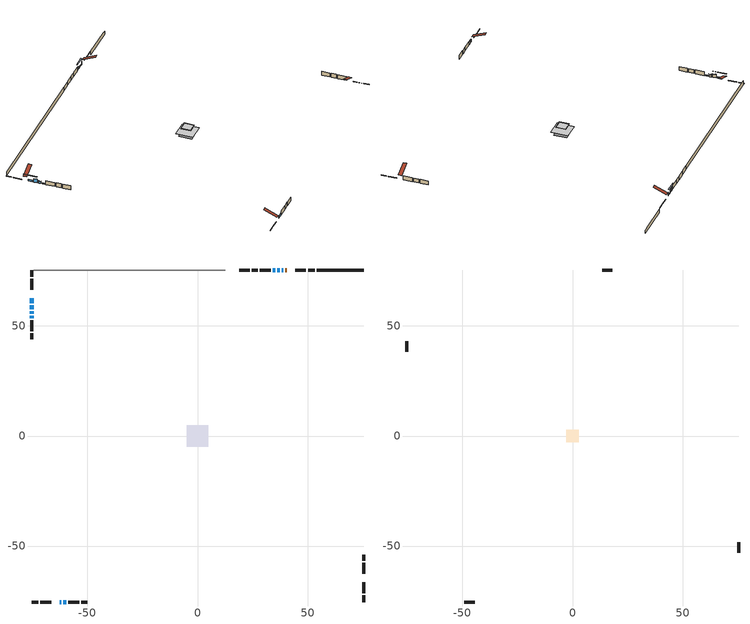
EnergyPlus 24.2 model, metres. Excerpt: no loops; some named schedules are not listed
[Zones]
conditioned space
 floor adiabatic (AdiabaticFloorConstruction): -4.86,-4.86 -4.86,4.86 4.86,4.86 4.86,-4.86 z0.46
 floor foundation (Slab1 construction): -3.67,-3.67 -3.67,3.67 3.67,3.67 3.67,-3.67 z-1.83
 floor foundation (Slab2 construction): -1.18,-1.18 -1.18,1.18 1.18,1.18 1.18,-1.18 z0
 wall outside (RimJoist1 construction): 53.29,75.41 50.21,75.41 / -75.41,-75.41 -72.32,-75.41 / -75.41,75.41 -75.41,72.32 / 75.41,-75.41 75.41,-72.32 z0.46:0.76
 wall outside (RimJoist2 construction): 49.28,75.41 44.39,75.41 / -71.39,-75.41 -66.5,-75.41 / -75.41,71.39 -75.41,66.5 / 75.41,-71.39 75.41,-66.5 z0.46:0.76
 wall outside (AdiabaticWallConstruction 1): 40.49,75.41 39.97,75.41 z0.46:2.49
 wall outside (AdiabaticWallConstruction): -62.61,-75.41 -61.99,-75.41 z0.46:1.68; 39.04,75.41 38.27,75.41 z0.46:0.98; -61.07,-75.41 -59.59,-75.41 z0.46:1.93; -75.41,62.61 -75.41,60.37 / 37.35,75.41 36.23,75.41 / -75.41,56.73 -75.41,55.61 / 35.3,75.41 34.18,75.41 z0.46:1.58; -75.41,59.44 -75.41,57.66 z0.46:2.57; -75.41,54.69 -75.41,53.52 z0.46:0.97
 wall outside (Wall1 construction): 33.25,75.41 28.23,75.41 / -58.67,-75.41 -53.64,-75.41 / -75.41,52.59 -75.41,47.56 / 75.41,-62.61 75.41,-57.58 z0.46:2.9
 wall outside (Wall2 construction): 27.3,75.41 24.58,75.41 / -52.71,-75.41 -49.99,-75.41 / -75.41,46.63 -75.41,43.91 / 75.41,-56.65 75.41,-53.93 z0.46:2.9
 wall foundation (FoundationWall1 construction): 54.22,75.41,-1.83 54.22,75.41,0.46 73.29,75.41,0.46 73.29,75.41,-0.01 75.41,75.41,-0.01 75.41,75.41,-1.83
 wall othersidecoefficients (Wall3 construction): 23.65,75.41 19.07,75.41 z0.46:2.9
 wall adiabatic (Wall6 construction): 12.57,75.41 -74.48,75.41 z0.46:2.9
 window (WindowConstruction 6): -62.61,-75.41 -62,-75.41 z0.46:1.68
 window (WindowConstruction 8): 39.04,75.41 38.28,75.41 z0.46:0.98
 window (WindowConstruction): -61.07,-75.41 -59.59,-75.41 z0.46:1.93
 window (WindowConstruction 1): -75.41,62.61 -75.41,60.37 z0.46:1.58
 window (WindowConstruction 2): 37.35,75.41 36.23,75.41 z0.46:1.58
 window (WindowConstruction 3): -75.41,59.44 -75.41,57.66 z0.46:2.57
 window (WindowConstruction 4): -75.41,56.73 -75.41,55.61 z0.46:1.58
 window (WindowConstruction 5): 35.3,75.41 34.18,75.41 z0.46:1.58
 window (WindowConstruction 7): -75.41,54.69 -75.41,53.52 z0.46:0.97
 door (Door): 40.49,75.41 39.97,75.41 z0.46:2.49
 ceiling adiabatic (AdiabaticFloorConstruction): 4.86,-4.86 4.86,4.86 -4.86,4.86 -4.86,-4.86 z0.46
attic - vented
 floor to conditioned space (Floor1 construction Reversed): -2.63,-2.63 -2.63,2.63 2.63,2.63 2.63,-2.63 z2.9
 floor to conditioned space (Floor2 construction Reversed): -2.89,-2.89 -2.89,2.89 2.89,2.89 2.89,-2.89 z2.9
 wall outside (Wall4 construction): 18.14,75.41 13.5,75.41 / -49.06,-75.41 -44.42,-75.41 / -75.41,42.98 -75.41,38.34 / 75.41,-53 75.41,-48.36 z0.46:2.9
 roof outside (Roof1 construction): 41.42,75.41,2.9 41.42,67.89,6.03 43.46,67.89,6.03 43.46,75.41,2.9; -63.53,-75.41,2.9 -63.53,-67.89,6.03 -65.57,-67.89,6.03 -65.57,-75.41,2.9; -75.41,63.53,2.9 -67.89,63.53,6.03 -67.89,65.57,6.03 -75.41,65.57,2.9; 75.41,-63.53,2.9 67.89,-63.53,6.03 67.89,-65.57,6.03 75.41,-65.57,2.9
shading: -61.82,-75.41 -62.79,-75.41 -62.79,-75.79 -61.82,-75.79 z1.86; 38.21,75.41 39.1,75.41 39.1,75.53 38.21,75.53 z1.04; -59.5,-75.41 -61.16,-75.41 -61.16,-75.79 -59.5,-75.79 z2.02; -75.41,57.63 -75.41,65.35 -75.71,65.35 -75.71,57.63 z4.32; 33.49,75.41 40.09,75.41 40.09,75.79 33.49,75.79 z4.32; -75.41,57.51 -75.41,59.59 -75.56,59.59 -75.56,57.51 z2.72; -75.41,55.15 -75.41,57.19 -75.71,57.19 -75.71,55.15 z2.04; 33.88,75.41 35.6,75.41 35.6,75.79 33.88,75.79 z1.88; -75.41,53.46 -75.41,54.75 -75.53,54.75 -75.53,53.46 z1.03
[Building]
Building 1: Terrain=Suburbs
[Site:Location]
Sault Ste Marie AP_ON: Latitude {deg}=46.49; Longitude {deg}=-84.51; Time Zone {hr}=-5; Elevation {m}=192; Keep Site Location Information=Yes
[Site:GroundTemperature:Shallow]
0.840846, -1.16074, -1.32103, -0.371179, 3.44196, 7.23733, 10.5277, 12.6121, 12.7892, 11.0939, 7.8874, 4.20846
[Site:WaterMainsTemperature]
Calculation Method=Schedule; Temperature Schedule=mains temperature schedule
[Material] Roughness=Rough; Thermal Absorptance=0.9
Name | Thickness {m} | Conductivity {W/m-K} | Density {kg/m3} | Specific Heat {J/kg-K} | Solar Absorptance | Visible Absorptance
asphalt or fiberglass shingles | 0.00635 | 0.162714 | 1121.4 | 1465.45 | 0.84 | 0.84
ceiling loosefill ins | 0.254 | 0.0480833 | 16.02 | 1046.75 | 0.7 | 0.7
ceiling stud and cavity | 0.1397 | 0.562663 | 65.682 | 1177.47 | 0.7 | 0.7
ceiling stud and cavity 1 | 0.1397 | 0.678077 | 65.682 | 1177.47 | 0.7 | 0.7
concrete 4.0 in. | 0.1016 | 1.803125 | 2242.8 | 837.4 | 0.7 | 0.7
concrete 8.0 in. | 0.2032 | 1.803125 | 2242.8 | 837.4 | 0.7 | 0.7
door material | 0.04445 | 0.053851 | 512.64 | 1214.23 | 0.7 | 0.7
exterior vertical ins | 0.0457286 | 0.029427 | 32.04 | 1214.23 | 0.7 | 0.7
floor covering | 0.0127 | 0.0433444 | 54.468 | 1339.84 | 0.6 | 0.6
floor rigid ins; wall rigid ins | 0.512978 | 0.029427 | 32.04 | 1214.23 | 0.7 | 0.7
floor stud and cavity | 0.1397 | 1.75129 | 37.0049 | 1207.88 | 0.7 | 0.7
furniture material conditioned space 1 | 0.1524 | 0.115458 | 640.8 | 1214.23 | 0.6 | 0.6
gypsum board | 0.0127 | 0.160291 | 801 | 837.4 | 0.6 | 0.6
gypsum board 1 | 0.0127 | 0.160291 | 801 | 837.4 | 0.7 | 0.7
osb sheathing 0.5 in. | 0.0127 | 0.115458 | 512.64 | 1214.23 | 0.7 | 0.7
osb sheathing 0.5 in. 1 | 0.0127 | 0.115458 | 512.64 | 1214.23 | 0.84 | 0.84
osb sheathing 0.75 in. | 0.01905 | 0.115458 | 512.64 | 1214.23 | 0.7 | 0.7
osb sheathing 2.0 in. | 0.0508 | 0.115458 | 512.64 | 1214.23 | 0.7 | 0.7
rim joist rigid ins | 0.051816 | 0.029427 | 32.04 | 1214.23 | 0.7 | 0.7
rim joist stud and cavity | 0.0508 | 0.284013 | 125.044 | 1163.47 | 0.6 | 0.6
rim joist stud and cavity 1 | 0.0508 | 0.278529 | 125.044 | 1163.47 | 0.6 | 0.6
wall stud and cavity | 0.1397 | 0.0818765 | 139.0536 | 1170.24 | 0.7 | 0.7
wall stud and cavity 1 | 0.1397 | 0.103575 | 139.0536 | 1170.24 | 0.7 | 0.7
wall stud and cavity 2 | 0.1397 | 0.0980038 | 139.0536 | 1170.24 | 0.7 | 0.7
wall stud and cavity 3 | 0.0889 | 6.1454 | 50.32683 | 1063.81 | 0.6 | 0.6
wall stud and cavity 4 | 0.1397 | 0.0747385 | 139.0536 | 1170.24 | 0.7 | 0.7
wall stud and cavity 5 | 0.0889 | 0.380278 | 52.3479 | 1209.89 | 0.7 | 0.7
wall stud and cavity 6 | 0.0889 | 0.391764 | 83.0341 | 1211.67 | 0.7 | 0.7
wood siding | 0.0254 | 0.102417 | 544.68 | 1172.36 | 0.84 | 0.84
wood siding 1 | 0.00254 | 0.102417 | 544.68 | 1172.36 | 0.84 | 0.84
wood siding 2; wood siding 3; wood siding 4 | 0.0254 | 0.102417 | 544.68 | 1172.36 | 0.7 | 0.7
[WindowMaterial:SimpleGlazingSystem]
Name | U-Factor {W/m2-K} | Solar Heat Gain Coefficient
WindowMaterial | 2.31719 | 0.59
WindowMaterial 1 | 2.345014 | 0.55
WindowMaterial 2 | 2.54772 | 0.56
WindowMaterial 3 | 2.904297 | 0.58
WindowMaterial 4 | 4.68378 | 0.52
WindowMaterial 5 | 4.43054 | 0.47
[Construction]
AdiabaticFloorConstruction: floor stud and cavity, floor rigid ins, osb sheathing 0.75 in., floor covering
AdiabaticWallConstruction: wood siding 3, wall rigid ins, wall stud and cavity 5, gypsum board
AdiabaticWallConstruction 1: wood siding 4, wall rigid ins, wall stud and cavity 5, gypsum board
Door: door material
Floor1 construction Reversed: gypsum board, ceiling stud and cavity, ceiling loosefill ins
Floor2 construction Reversed: gypsum board, ceiling stud and cavity 1, ceiling loosefill ins
FoundationWall1 construction: concrete 8.0 in., gypsum board 1
furniture construction conditioned space 1: furniture material conditioned space 1
PartitionWallConstruction: gypsum board, wall stud and cavity 6, gypsum board
RimJoist1 construction: wood siding 2, rim joist rigid ins, osb sheathing 2.0 in., rim joist stud and cavity
RimJoist2 construction: wood siding 2, rim joist rigid ins, osb sheathing 2.0 in., rim joist stud and cavity 1
Roof1 construction: asphalt or fiberglass shingles
Slab1 construction; Slab2 construction: concrete 4.0 in.
Wall1 construction: wood siding, osb sheathing 0.5 in., wall stud and cavity, gypsum board
Wall2 construction: wood siding, osb sheathing 0.5 in., wall stud and cavity 1, gypsum board
Wall3 construction: osb sheathing 0.5 in. 1, wall stud and cavity 2, gypsum board
Wall4 construction: wood siding 1, wall stud and cavity 3
Wall6 construction: osb sheathing 0.5 in. 1, wall stud and cavity 4, gypsum board
WindowConstruction: WindowMaterial
WindowConstruction 1; WindowConstruction 2; WindowConstruction 4; WindowConstruction 5: WindowMaterial 1
WindowConstruction 3: WindowMaterial 2
WindowConstruction 6: WindowMaterial 3
WindowConstruction 7: WindowMaterial 4
WindowConstruction 8: WindowMaterial 5
[Zone] Multiplier=1; Part of Total Floor Area=Yes
Name | Volume {m3}
attic - vented | 30.6678
conditioned space | 377.2
[Space]
Name | Zone | Volume {m3}
attic - vented 1 | attic - vented | 30.6678
conditioned space 1 | conditioned space | 377.2
[ZoneInfiltration:EffectiveLeakageArea]
infil attic - vented 1: Zone or Space=attic - vented 1; Schedule=Always On Discrete; Effective Air Leakage Area {cm2}=2406.69; Stack Coefficient=0.000387283; Wind Coefficient=1.32964e-05
[ZoneMixing]
whole house fan mix: Zone or Space=attic - vented; Schedule=Always On Continuous; Design Flow Rate Calculation Method=Flow/Zone; Design Flow Rate {m3/s}=0; Source Zone or Space=conditioned space
[SurfaceProperty:ExposedFoundationPerimeter] Exposed Perimeter Calculation Method=TotalExposedPerimeter
Name | Total Exposed Perimeter {m}
Slab1 | 21.184
Slab2 | 6.706
[SurfaceProperty:OtherSideCoefficients]
other non-freezing space: Combined Convective/Radiative Film Coefficient {W/m2-K}=8.35; Constant Temperature Coefficient=1; External Dry-Bulb Temperature Coefficient=0; Ground Temperature Coefficient=0; Wind Speed Coefficient=0; Zone Air Temperature Coefficient=0; Constant Temperature Schedule=other non-freezing space; Previous Other Side Temperature Coefficient=0
[InternalMass] Zone or ZoneList=conditioned space; Space or SpaceList=conditioned space 1
Name | Construction | Surface Area {m2}
furniture mass conditioned space 1 | furniture construction conditioned space 1 | 61.6775
partition wall mass | PartitionWallConstruction | 154.194
[Lights]
interior lighting: Zone or ZoneList or Space or SpaceList=conditioned space 1; Schedule=interior lighting schedule; Design Level Calculation Method=LightingLevel; Lighting Level {W}=343.2; Return Air Fraction=0; Fraction Radiant=0.6; Fraction Visible=0.2; Fraction Replaceable=1
[People]
occupants: Zone or ZoneList or Space or SpaceList=conditioned space 1; Number of People Schedule=occupants schedule; Number of People Calculation Method=People; Number of People=3; Fraction Radiant=0.314171; Sensible Heat Fraction=0.56303; Activity Level Schedule=occupants activity schedule; Carbon Dioxide Generation Rate {m3/s-W}=0; Enable ASHRAE 55 Comfort Warnings=No; Mean Radiant Temperature Calculation Type=EnclosureAveraged
[ElectricEquipment] Zone or ZoneList or Space or SpaceList=conditioned space 1; Design Level Calculation Method=EquipmentLevel
Name | Schedule | Design Level {W} | Fraction Latent | Fraction Radiant | Fraction Lost
clothes dryer | clothes dryer schedule | 140.772 | 0.015 | 0.081 | 0.85
clothes washer | clothes washer schedule | 32.1985 | 0.03 | 0.162 | 0.7
cooking range | cooking range schedule | 208.969 | 0.08 | 0.432 | 0.2
dishwasher | dishwasher schedule | 66.8632 | 0.3 | 0.18 | 0.4
fridge | fridge schedule | 72.9452 | 0 | 0.6 | 0
mech vent bath fan 0 | mech vent bath fan 0 schedule | 50.2 | 0 | 0 | 1
mech vent house fan | mech vent house fan schedule | 0 | 0 | 0 | 1
mech vent house fan cfis | mech vent house fan cfis schedule | 0 | 0 | 0 | 0
misc plug loads | misc plug loads schedule | 494.7 | 0.045 | 0.513 | 0.1
whole house fan | Always On Discrete | 0 | 0 | 0 | 1
[OtherEquipment] Zone or ZoneList or Space or SpaceList=conditioned space 1; Design Level Calculation Method=EquipmentLevel
Name | Fuel Type | Schedule | Design Level {W} | Fraction Latent | Fraction Radiant | Fraction Lost
clothes dryer 1 | Electricity | clothes dryer schedule | 0 | 0.015 | 0.081 | 0.85
cooking range 1 | Electricity | cooking range schedule | 0 | 0.08 | 0.432 | 0.2
general water use latent | None | general water use schedule | 59.3978 | 1 | 0 | 0
general water use sensible | None | general water use schedule | -58.539 | 0 | 0.6 | 0
mech vent house fan latent load | None | Always On Discrete | 0 | 1 | 0 | 0
mech vent house fan sensible load | None | Always On Discrete | 0 | 0 | 0 | 0
water heater energy adjustment1 | NaturalGas | Always On Discrete | 0.01 | 0 | 0 | 1
[ZoneInfiltration:DesignFlowRate] Zone or ZoneList or Space or SpaceList=conditioned space 1; Schedule=Always On Discrete; Design Flow Rate Calculation Method=Flow/Zone; Design Flow Rate {m3/s}=0
infil flow; natural vent flow; whole house fan flow
[Foundation:Kiva] Initial Indoor Air Temperature {C}=21.1111; Wall Depth Below Slab {m}=0.2032
Name | Wall Height Above Grade {m} | Custom Block Material Name 1 | Custom Block Depth 1 {m} | Custom Block X Position 1 {m} | Custom Block Z Position 1 {m}
Foundation Kiva 1 | 0.460004 | exterior vertical ins | 2.28999 | 0.2159 | 0
Foundation Kiva 2 | 0.1016
[Foundation:Kiva:Settings]
Soil Conductivity {W/m-K}=0.849921; Soil Density {kg/m3}=1842.3; Soil Specific Heat {J/kg-K}=418.7; Ground Solar Absorptivity=0.9; Ground Thermal Absorptivity=0.9; Ground Surface Roughness {m}=0.03; Far-Field Width {m}=40; Deep-Ground Boundary Condition=ZeroFlux; Deep-Ground Depth {m}=40; Minimum Cell Dimension {m}=0.2; Maximum Cell Growth Coefficient=3; Simulation Timestep=Timestep
[Exterior:Lights]
exterior lighting: Schedule=exterior lighting schedule; Design Level {W}=75.6
[Schedule:Constant]
Name | Hourly Value
Always On Continuous; mech vent house fan schedule; mech vent house fan cfis schedule; Always On Discrete | 1
other non-freezing space; fridge schedule | 0
occupants activity schedule | 117.228
[Schedule:Week:Daily]
interior lighting schedule Week Rule - Jan1-Jan27: interior lighting schedule day, interior lighting schedule day, interior lighting schedule day, interior lighting schedule day, interior lighting schedule day, interior lighting schedule day, interior lighting schedule day, interior lighting schedule default day, interior lighting schedule default day, interior lighting schedule default day, interior lighting schedule default day, interior lighting schedule default day
interior lighting schedule Week Rule - Jan28-Feb3: interior lighting schedule day, interior lighting schedule day, interior lighting schedule day, interior lighting schedule day, interior lighting schedule day 1, interior lighting schedule day 1, interior lighting schedule day 1, interior lighting schedule default day, interior lighting schedule default day, interior lighting schedule default day, interior lighting schedule default day, interior lighting schedule default day
interior lighting schedule Week Rule - Feb4-Feb24: interior lighting schedule day 1, interior lighting schedule day 1, interior lighting schedule day 1, interior lighting schedule day 1, interior lighting schedule day 1, interior lighting schedule day 1, interior lighting schedule day 1, interior lighting schedule default day, interior lighting schedule default day, interior lighting schedule default day, interior lighting schedule default day, interior lighting schedule default day
interior lighting schedule Week Rule - Feb25-Mar3: interior lighting schedule day 1, interior lighting schedule day 1, interior lighting schedule day 1, interior lighting schedule day 1, interior lighting schedule day 2, interior lighting schedule day 2, interior lighting schedule day 2, interior lighting schedule default day, interior lighting schedule default day, interior lighting schedule default day, interior lighting schedule default day, interior lighting schedule default day
interior lighting schedule Week Rule - Mar4-Mar31: interior lighting schedule day 2, interior lighting schedule day 2, interior lighting schedule day 2, interior lighting schedule day 2, interior lighting schedule day 2, interior lighting schedule day 2, interior lighting schedule day 2, interior lighting schedule default day, interior lighting schedule default day, interior lighting schedule default day, interior lighting schedule default day, interior lighting schedule default day
interior lighting schedule Week Rule - Apr1-Apr28: interior lighting schedule day 3, interior lighting schedule day 3, interior lighting schedule day 3, interior lighting schedule day 3, interior lighting schedule day 3, interior lighting schedule day 3, interior lighting schedule day 3, interior lighting schedule default day, interior lighting schedule default day, interior lighting schedule default day, interior lighting schedule default day, interior lighting schedule default day
interior lighting schedule Week Rule - Apr29-May5: interior lighting schedule day 3, interior lighting schedule day 3, interior lighting schedule day 4, interior lighting schedule day 4, interior lighting schedule day 4, interior lighting schedule day 4, interior lighting schedule day 4, interior lighting schedule default day, interior lighting schedule default day, interior lighting schedule default day, interior lighting schedule default day, interior lighting schedule default day
interior lighting schedule Week Rule - May6-May26: interior lighting schedule day 4, interior lighting schedule day 4, interior lighting schedule day 4, interior lighting schedule day 4, interior lighting schedule day 4, interior lighting schedule day 4, interior lighting schedule day 4, interior lighting schedule default day, interior lighting schedule default day, interior lighting schedule default day, interior lighting schedule default day, interior lighting schedule default day
interior lighting schedule Week Rule - May27-Jun2: interior lighting schedule day 4, interior lighting schedule day 4, interior lighting schedule day 4, interior lighting schedule day 4, interior lighting schedule day 4, interior lighting schedule day 5, interior lighting schedule day 5, interior lighting schedule default day, interior lighting schedule default day, interior lighting schedule default day, interior lighting schedule default day, interior lighting schedule default day
interior lighting schedule Week Rule - Jun3-Jun30: interior lighting schedule day 5, interior lighting schedule day 5, interior lighting schedule day 5, interior lighting schedule day 5, interior lighting schedule day 5, interior lighting schedule day 5, interior lighting schedule day 5, interior lighting schedule default day, interior lighting schedule default day, interior lighting schedule default day, interior lighting schedule default day, interior lighting schedule default day
interior lighting schedule Week Rule - Jul1-Jul28: interior lighting schedule day 6, interior lighting schedule day 6, interior lighting schedule day 6, interior lighting schedule day 6, interior lighting schedule day 6, interior lighting schedule day 6, interior lighting schedule day 6, interior lighting schedule default day, interior lighting schedule default day, interior lighting schedule default day, interior lighting schedule default day, interior lighting schedule default day
interior lighting schedule Week Rule - Jul29-Aug4: interior lighting schedule day 6, interior lighting schedule day 6, interior lighting schedule day 6, interior lighting schedule day 7, interior lighting schedule day 7, interior lighting schedule day 7, interior lighting schedule day 7, interior lighting schedule default day, interior lighting schedule default day, interior lighting schedule default day, interior lighting schedule default day, interior lighting schedule default day
interior lighting schedule Week Rule - Aug5-Aug25: interior lighting schedule day 7, interior lighting schedule day 7, interior lighting schedule day 7, interior lighting schedule day 7, interior lighting schedule day 7, interior lighting schedule day 7, interior lighting schedule day 7, interior lighting schedule default day, interior lighting schedule default day, interior lighting schedule default day, interior lighting schedule default day, interior lighting schedule default day
interior lighting schedule Week Rule - Aug26-Sep1: interior lighting schedule day 7, interior lighting schedule day 7, interior lighting schedule day 7, interior lighting schedule day 7, interior lighting schedule day 7, interior lighting schedule day 7, interior lighting schedule day 8, interior lighting schedule default day, interior lighting schedule default day, interior lighting schedule default day, interior lighting schedule default day, interior lighting schedule default day
interior lighting schedule Week Rule - Sep2-Sep29: interior lighting schedule day 8, interior lighting schedule day 8, interior lighting schedule day 8, interior lighting schedule day 8, interior lighting schedule day 8, interior lighting schedule day 8, interior lighting schedule day 8, interior lighting schedule default day, interior lighting schedule default day, interior lighting schedule default day, interior lighting schedule default day, interior lighting schedule default day
interior lighting schedule Week Rule - Sep30-Oct6: interior lighting schedule day 8, interior lighting schedule day 9, interior lighting schedule day 9, interior lighting schedule day 9, interior lighting schedule day 9, interior lighting schedule day 9, interior lighting schedule day 9, interior lighting schedule default day, interior lighting schedule default day, interior lighting schedule default day, interior lighting schedule default day, interior lighting schedule default day
interior lighting schedule Week Rule - Oct7-Oct27: interior lighting schedule day 9, interior lighting schedule day 9, interior lighting schedule day 9, interior lighting schedule day 9, interior lighting schedule day 9, interior lighting schedule day 9, interior lighting schedule day 9, interior lighting schedule default day, interior lighting schedule default day, interior lighting schedule default day, interior lighting schedule default day, interior lighting schedule default day
interior lighting schedule Week Rule - Oct28-Nov3: interior lighting schedule day 9, interior lighting schedule day 9, interior lighting schedule day 9, interior lighting schedule day 9, interior lighting schedule day 10, interior lighting schedule day 10, interior lighting schedule day 10, interior lighting schedule default day, interior lighting schedule default day, interior lighting schedule default day, interior lighting schedule default day, interior lighting schedule default day
interior lighting schedule Week Rule - Nov4-Nov24: interior lighting schedule day 10, interior lighting schedule day 10, interior lighting schedule day 10, interior lighting schedule day 10, interior lighting schedule day 10, interior lighting schedule day 10, interior lighting schedule day 10, interior lighting schedule default day, interior lighting schedule default day, interior lighting schedule default day, interior lighting schedule default day, interior lighting schedule default day
interior lighting schedule Week Rule - Nov25-Dec1: interior lighting schedule day 10, interior lighting schedule day 10, interior lighting schedule day 10, interior lighting schedule day 10, interior lighting schedule day 10, interior lighting schedule day 10, interior lighting schedule day 11, interior lighting schedule default day, interior lighting schedule default day, interior lighting schedule default day, interior lighting schedule default day, interior lighting schedule default day
interior lighting schedule Week Rule - Dec2-Dec31: interior lighting schedule day 11, interior lighting schedule day 11, interior lighting schedule day 11, interior lighting schedule day 11, interior lighting schedule day 11, interior lighting schedule day 11, interior lighting schedule day 11, interior lighting schedule default day, interior lighting schedule default day, interior lighting schedule default day, interior lighting schedule default day, interior lighting schedule default day
occupants schedule Week Rule - Jan1-Dec31: occupants schedule day, occupants schedule day, occupants schedule day, occupants schedule day, occupants schedule day, occupants schedule day, occupants schedule day, occupants schedule default day, occupants schedule default day, occupants schedule default day, occupants schedule default day, occupants schedule default day
clothes dryer schedule Week Rule - Jan1-Dec31: clothes dryer schedule day, clothes dryer schedule day, clothes dryer schedule day, clothes dryer schedule day, clothes dryer schedule day, clothes dryer schedule day, clothes dryer schedule day, clothes dryer schedule default day, clothes dryer schedule default day, clothes dryer schedule default day, clothes dryer schedule default day, clothes dryer schedule default day
clothes washer schedule Week Rule - Jan1-Dec31: clothes washer schedule day, clothes washer schedule day, clothes washer schedule day, clothes washer schedule day, clothes washer schedule day, clothes washer schedule day, clothes washer schedule day, clothes washer schedule default day, clothes washer schedule default day, clothes washer schedule default day, clothes washer schedule default day, clothes washer schedule default day
cooking range schedule Week Rule - Jan1-Dec31: cooking range schedule day, cooking range schedule day, cooking range schedule day, cooking range schedule day, cooking range schedule day, cooking range schedule day, cooking range schedule day, cooking range schedule default day, cooking range schedule default day, cooking range schedule default day, cooking range schedule default day, cooking range schedule default day
dishwasher schedule Week Rule - Jan1-Dec31: dishwasher schedule day, dishwasher schedule day, dishwasher schedule day, dishwasher schedule day, dishwasher schedule day, dishwasher schedule day, dishwasher schedule day, dishwasher schedule default day, dishwasher schedule default day, dishwasher schedule default day, dishwasher schedule default day, dishwasher schedule default day
mech vent bath fan 0 schedule Week Rule - Jan1-Dec31: mech vent bath fan 0 schedule day, mech vent bath fan 0 schedule day, mech vent bath fan 0 schedule day, mech vent bath fan 0 schedule day, mech vent bath fan 0 schedule day, mech vent bath fan 0 schedule day, mech vent bath fan 0 schedule day, mech vent bath fan 0 schedule default day, mech vent bath fan 0 schedule default day, mech vent bath fan 0 schedule default day, mech vent bath fan 0 schedule default day, mech vent bath fan 0 schedule default day
misc plug loads schedule Week Rule - Jan1-Dec31: misc plug loads schedule day, misc plug loads schedule day, misc plug loads schedule day, misc plug loads schedule day, misc plug loads schedule day, misc plug loads schedule day, misc plug loads schedule day, misc plug loads schedule default day, misc plug loads schedule default day, misc plug loads schedule default day, misc plug loads schedule default day, misc plug loads schedule default day
general water use schedule Week Rule - Jan1-Dec31: general water use schedule day, general water use schedule day, general water use schedule day, general water use schedule day, general water use schedule day, general water use schedule day, general water use schedule day, general water use schedule default day, general water use schedule default day, general water use schedule default day, general water use schedule default day, general water use schedule default day
exterior lighting schedule Week Rule - Jan1-Jan27: exterior lighting schedule day, exterior lighting schedule day, exterior lighting schedule day, exterior lighting schedule day, exterior lighting schedule day, exterior lighting schedule day, exterior lighting schedule day, exterior lighting schedule default day, exterior lighting schedule default day, exterior lighting schedule default day, exterior lighting schedule default day, exterior lighting schedule default day
exterior lighting schedule Week Rule - Jan28-Feb3: exterior lighting schedule day, exterior lighting schedule day, exterior lighting schedule day, exterior lighting schedule day, exterior lighting schedule day 1, exterior lighting schedule day 1, exterior lighting schedule day 1, exterior lighting schedule default day, exterior lighting schedule default day, exterior lighting schedule default day, exterior lighting schedule default day, exterior lighting schedule default day
exterior lighting schedule Week Rule - Feb4-Feb24: exterior lighting schedule day 1, exterior lighting schedule day 1, exterior lighting schedule day 1, exterior lighting schedule day 1, exterior lighting schedule day 1, exterior lighting schedule day 1, exterior lighting schedule day 1, exterior lighting schedule default day, exterior lighting schedule default day, exterior lighting schedule default day, exterior lighting schedule default day, exterior lighting schedule default day
exterior lighting schedule Week Rule - Feb25-Mar3: exterior lighting schedule day 1, exterior lighting schedule day 1, exterior lighting schedule day 1, exterior lighting schedule day 1, exterior lighting schedule day 2, exterior lighting schedule day 2, exterior lighting schedule day 2, exterior lighting schedule default day, exterior lighting schedule default day, exterior lighting schedule default day, exterior lighting schedule default day, exterior lighting schedule default day
exterior lighting schedule Week Rule - Mar4-Mar31: exterior lighting schedule day 2, exterior lighting schedule day 2, exterior lighting schedule day 2, exterior lighting schedule day 2, exterior lighting schedule day 2, exterior lighting schedule day 2, exterior lighting schedule day 2, exterior lighting schedule default day, exterior lighting schedule default day, exterior lighting schedule default day, exterior lighting schedule default day, exterior lighting schedule default day
exterior lighting schedule Week Rule - Apr1-Apr28: exterior lighting schedule day 3, exterior lighting schedule day 3, exterior lighting schedule day 3, exterior lighting schedule day 3, exterior lighting schedule day 3, exterior lighting schedule day 3, exterior lighting schedule day 3, exterior lighting schedule default day, exterior lighting schedule default day, exterior lighting schedule default day, exterior lighting schedule default day, exterior lighting schedule default day
exterior lighting schedule Week Rule - Apr29-May5: exterior lighting schedule day 3, exterior lighting schedule day 3, exterior lighting schedule day 4, exterior lighting schedule day 4, exterior lighting schedule day 4, exterior lighting schedule day 4, exterior lighting schedule day 4, exterior lighting schedule default day, exterior lighting schedule default day, exterior lighting schedule default day, exterior lighting schedule default day, exterior lighting schedule default day
exterior lighting schedule Week Rule - May6-May26: exterior lighting schedule day 4, exterior lighting schedule day 4, exterior lighting schedule day 4, exterior lighting schedule day 4, exterior lighting schedule day 4, exterior lighting schedule day 4, exterior lighting schedule day 4, exterior lighting schedule default day, exterior lighting schedule default day, exterior lighting schedule default day, exterior lighting schedule default day, exterior lighting schedule default day
exterior lighting schedule Week Rule - May27-Jun2: exterior lighting schedule day 4, exterior lighting schedule day 4, exterior lighting schedule day 4, exterior lighting schedule day 4, exterior lighting schedule day 4, exterior lighting schedule day 5, exterior lighting schedule day 5, exterior lighting schedule default day, exterior lighting schedule default day, exterior lighting schedule default day, exterior lighting schedule default day, exterior lighting schedule default day
exterior lighting schedule Week Rule - Jun3-Jun30: exterior lighting schedule day 5, exterior lighting schedule day 5, exterior lighting schedule day 5, exterior lighting schedule day 5, exterior lighting schedule day 5, exterior lighting schedule day 5, exterior lighting schedule day 5, exterior lighting schedule default day, exterior lighting schedule default day, exterior lighting schedule default day, exterior lighting schedule default day, exterior lighting schedule default day
exterior lighting schedule Week Rule - Jul1-Jul28: exterior lighting schedule day 6, exterior lighting schedule day 6, exterior lighting schedule day 6, exterior lighting schedule day 6, exterior lighting schedule day 6, exterior lighting schedule day 6, exterior lighting schedule day 6, exterior lighting schedule default day, exterior lighting schedule default day, exterior lighting schedule default day, exterior lighting schedule default day, exterior lighting schedule default day
exterior lighting schedule Week Rule - Jul29-Aug4: exterior lighting schedule day 6, exterior lighting schedule day 6, exterior lighting schedule day 6, exterior lighting schedule day 7, exterior lighting schedule day 7, exterior lighting schedule day 7, exterior lighting schedule day 7, exterior lighting schedule default day, exterior lighting schedule default day, exterior lighting schedule default day, exterior lighting schedule default day, exterior lighting schedule default day
exterior lighting schedule Week Rule - Aug5-Aug25: exterior lighting schedule day 7, exterior lighting schedule day 7, exterior lighting schedule day 7, exterior lighting schedule day 7, exterior lighting schedule day 7, exterior lighting schedule day 7, exterior lighting schedule day 7, exterior lighting schedule default day, exterior lighting schedule default day, exterior lighting schedule default day, exterior lighting schedule default day, exterior lighting schedule default day
exterior lighting schedule Week Rule - Aug26-Sep1: exterior lighting schedule day 7, exterior lighting schedule day 7, exterior lighting schedule day 7, exterior lighting schedule day 7, exterior lighting schedule day 7, exterior lighting schedule day 7, exterior lighting schedule day 8, exterior lighting schedule default day, exterior lighting schedule default day, exterior lighting schedule default day, exterior lighting schedule default day, exterior lighting schedule default day
exterior lighting schedule Week Rule - Sep2-Sep29: exterior lighting schedule day 8, exterior lighting schedule day 8, exterior lighting schedule day 8, exterior lighting schedule day 8, exterior lighting schedule day 8, exterior lighting schedule day 8, exterior lighting schedule day 8, exterior lighting schedule default day, exterior lighting schedule default day, exterior lighting schedule default day, exterior lighting schedule default day, exterior lighting schedule default day
exterior lighting schedule Week Rule - Sep30-Oct6: exterior lighting schedule day 8, exterior lighting schedule day 9, exterior lighting schedule day 9, exterior lighting schedule day 9, exterior lighting schedule day 9, exterior lighting schedule day 9, exterior lighting schedule day 9, exterior lighting schedule default day, exterior lighting schedule default day, exterior lighting schedule default day, exterior lighting schedule default day, exterior lighting schedule default day
exterior lighting schedule Week Rule - Oct7-Oct27: exterior lighting schedule day 9, exterior lighting schedule day 9, exterior lighting schedule day 9, exterior lighting schedule day 9, exterior lighting schedule day 9, exterior lighting schedule day 9, exterior lighting schedule day 9, exterior lighting schedule default day, exterior lighting schedule default day, exterior lighting schedule default day, exterior lighting schedule default day, exterior lighting schedule default day
[Schedule:Year]
interior lighting schedule: interior lighting schedule Week Rule - Jan1-Jan27, 1, 1, 1, 27, interior lighting schedule Week Rule - Jan28-Feb3, 1, 28, 2, 3, interior lighting schedule Week Rule - Feb4-Feb24, 2, 4, 2, 24, interior lighting schedule Week Rule - Feb25-Mar3, 2, 25, 3, 3, interior lighting schedule Week Rule - Mar4-Mar31, 3, 4, 3, 31, interior lighting schedule Week Rule - Apr1-Apr28, 4, 1, 4, 28, interior lighting schedule Week Rule - Apr29-May5, 4, 29, 5, 5, interior lighting schedule Week Rule - May6-May26, 5, 6, 5, 26, interior lighting schedule Week Rule - May27-Jun2, 5, 27, 6, 2, interior lighting schedule Week Rule - Jun3-Jun30, 6, 3, 6, 30, interior lighting schedule Week Rule - Jul1-Jul28, 7, 1, 7, 28, interior lighting schedule Week Rule - Jul29-Aug4, 7, 29, 8, 4, interior lighting schedule Week Rule - Aug5-Aug25, 8, 5, 8, 25, interior lighting schedule Week Rule - Aug26-Sep1, 8, 26, 9, 1, interior lighting schedule Week Rule - Sep2-Sep29, 9, 2, 9, 29, interior lighting schedule Week Rule - Sep30-Oct6, 9, 30, 10, 6, interior lighting schedule Week Rule - Oct7-Oct27, 10, 7, 10, 27, interior lighting schedule Week Rule - Oct28-Nov3, 10, 28, 11, 3, interior lighting schedule Week Rule - Nov4-Nov24, 11, 4, 11, 24, interior lighting schedule Week Rule - Nov25-Dec1, 11, 25, 12, 1, interior lighting schedule Week Rule - Dec2-Dec31, 12, 2, 12, 31
occupants schedule: occupants schedule Week Rule - Jan1-Dec31, 1, 1, 12, 31
clothes dryer schedule: clothes dryer schedule Week Rule - Jan1-Dec31, 1, 1, 12, 31
clothes washer schedule: clothes washer schedule Week Rule - Jan1-Dec31, 1, 1, 12, 31
cooking range schedule: cooking range schedule Week Rule - Jan1-Dec31, 1, 1, 12, 31
dishwasher schedule: dishwasher schedule Week Rule - Jan1-Dec31, 1, 1, 12, 31
mech vent bath fan 0 schedule: mech vent bath fan 0 schedule Week Rule - Jan1-Dec31, 1, 1, 12, 31
misc plug loads schedule: misc plug loads schedule Week Rule - Jan1-Dec31, 1, 1, 12, 31
general water use schedule: general water use schedule Week Rule - Jan1-Dec31, 1, 1, 12, 31
exterior lighting schedule: exterior lighting schedule Week Rule - Jan1-Jan27, 1, 1, 1, 27, exterior lighting schedule Week Rule - Jan28-Feb3, 1, 28, 2, 3, exterior lighting schedule Week Rule - Feb4-Feb24, 2, 4, 2, 24, exterior lighting schedule Week Rule - Feb25-Mar3, 2, 25, 3, 3, exterior lighting schedule Week Rule - Mar4-Mar31, 3, 4, 3, 31, exterior lighting schedule Week Rule - Apr1-Apr28, 4, 1, 4, 28, exterior lighting schedule Week Rule - Apr29-May5, 4, 29, 5, 5, exterior lighting schedule Week Rule - May6-May26, 5, 6, 5, 26, exterior lighting schedule Week Rule - May27-Jun2, 5, 27, 6, 2, exterior lighting schedule Week Rule - Jun3-Jun30, 6, 3, 6, 30, exterior lighting schedule Week Rule - Jul1-Jul28, 7, 1, 7, 28, exterior lighting schedule Week Rule - Jul29-Aug4, 7, 29, 8, 4, exterior lighting schedule Week Rule - Aug5-Aug25, 8, 5, 8, 25, exterior lighting schedule Week Rule - Aug26-Sep1, 8, 26, 9, 1, exterior lighting schedule Week Rule - Sep2-Sep29, 9, 2, 9, 29, exterior lighting schedule Week Rule - Sep30-Oct6, 9, 30, 10, 6, exterior lighting schedule Week Rule - Oct7-Oct27, 10, 7, 10, 27, exterior lighting schedule Week Rule - Oct28-Nov3, 10, 28, 11, 3, exterior lighting schedule Week Rule - Nov4-Nov24, 11, 4, 11, 24, exterior lighting schedule Week Rule - Nov25-Dec1, 11, 25, 12, 1, exterior lighting schedule Week Rule - Dec2-Dec31, 12, 2, 12, 31
[Schedule:Compact]
mains temperature schedule: Through: 01/01, For: AllDays, Until: 24:00, 5.72222, Through: 01/02, For: AllDays, Until: 24:00, 5.65667, Through: 01/03, For: AllDays, Until: 24:00, 5.59222, Through: 01/04, For: AllDays, Until: 24:00, 5.52889, Through: 01/05, For: AllDays, Until: 24:00, 5.46667, Through: 01/06, For: AllDays, Until: 24:00, 5.405, Through: 01/07, For: AllDays, Until: 24:00, 5.345, Through: 01/08, For: AllDays, Until: 24:00, 5.28556, Through: 01/09, For: AllDays, Until: 24:00, 5.22722, Through: 01/10, For: AllDays, Until: 24:00, 5.17, Through: 01/11, For: AllDays, Until: 24:00, 5.11389, Through: 01/12, For: AllDays, Until: 24:00, 5.05889, Through: 01/13, For: AllDays, Until: 24:00, 5.00556, Through: 01/14, For: AllDays, Until: 24:00, 4.95278, Through: 01/15, For: AllDays, Until: 24:00, 4.90111, Through: 01/16, For: AllDays, Until: 24:00, 4.85111, Through: 01/17, For: AllDays, Until: 24:00, 4.80167, Through: 01/18, For: AllDays, Until: 24:00, 4.75389, Through: 01/19, For: AllDays, Until: 24:00, 4.70722, Through: 01/20, For: AllDays, Until: 24:00, 4.66167, Through: 01/21, For: AllDays, Until: 24:00, 4.61778, Through: 01/22, For: AllDays, Until: 24:00, 4.575, Through: 01/23, For: AllDays, Until: 24:00, 4.53333, Through: 01/24, For: AllDays, Until: 24:00, 4.49278, Through: 01/25, For: AllDays, Until: 24:00, 4.45389, Through: 01/26, For: AllDays, Until: 24:00, 4.41611, Through: 01/27, For: AllDays, Until: 24:00, 4.38, Through: 01/28, For: AllDays, Until: 24:00, 4.345, Through: 01/29, For: AllDays, Until: 24:00, 4.31111, Through: 01/30, For: AllDays, Until: 24:00, 4.27889, Through: 01/31, For: AllDays, Until: 24:00, 4.24833, Through: 02/01, For: AllDays, Until: 24:00, 4.21833, Through: 02/02, For: AllDays, Until: 24:00, 4.19056, Through: 02/03, For: AllDays, Until: 24:00, 4.16333, Through: 02/04, For: AllDays, Until: 24:00, 4.13833, Through: 02/05, For: AllDays, Until: 24:00, 4.11444, Through: 02/06, For: AllDays, Until: 24:00, 4.09167, Through: 02/07, For: AllDays, Until: 24:00, 4.07056, Through: 02/08, For: AllDays, Until: 24:00, 4.05111, Through: 02/09, For: AllDays, Until: 24:00, 4.03278, Through: 02/10, For: AllDays, Until: 24:00, 4.01611, Through: 02/11, For: AllDays, Until: 24:00, 4.00056, Through: 02/12, For: AllDays, Until: 24:00, 3.98667, Through: 02/13, For: AllDays, Until: 24:00, 3.97444, Through: 02/14, For: AllDays, Until: 24:00, 3.96333, Through: 02/15, For: AllDays, Until: 24:00, 3.95389, Through: 02/16, For: AllDays, Until: 24:00, 3.94556, Through: 02/17, For: AllDays, Until: 24:00, 3.93889, Through: 02/18, For: AllDays, Until: 24:00, 3.93389, Through: 02/19, For: AllDays, Until: 24:00, 3.93056, Through: 02/20, For: AllDays, Until: 24:00, 3.92833, Through: 02/21, For: AllDays, Until: 24:00, 3.92722, Through: 02/22, For: AllDays, Until: 24:00, 3.92833, Through: 02/23, For: AllDays, Until: 24:00, 3.93056, Through: 02/24, For: AllDays, Until: 24:00, 3.93444, Through: 02/25, For: AllDays, Until: 24:00, 3.93944, Through: 02/26, For: AllDays, Until: 24:00, 3.94611, Through: 02/27, For: AllDays, Until: 24:00, 3.95444, Through: 02/28, For: AllDays, Until: 24:00, 3.96389, Through: 03/01, For: AllDays, Until: 24:00, 3.975, Through: 03/02, For: AllDays, Until: 24:00, 3.98722, Through: 03/03, For: AllDays, Until: 24:00, 4.00111, Through: 03/04, For: AllDays, Until: 24:00, 4.01667, Through: 03/05, For: AllDays, Until: 24:00, 4.03389, Through: 03/06, For: AllDays, Until: 24:00, 4.05167, Through: 03/07, For: AllDays, Until: 24:00, 4.07167, Through: 03/08, For: AllDays, Until: 24:00, 4.09278, Through: 03/09, For: AllDays, Until: 24:00, 4.11556, Through: 03/10, For: AllDays, Until: 24:00, 4.13944, Through: 03/11, For: AllDays, Until: 24:00, 4.165, Through: 03/12, For: AllDays, Until: 24:00, 4.19167, Through: 03/13, For: AllDays, Until: 24:00, 4.22, Through: 03/14, For: AllDays, Until: 24:00, 4.24944, Through: 03/15, For: AllDays, Until: 24:00, 4.28056, Through: 03/16, For: AllDays, Until: 24:00, 4.31278, Through: 03/17, For: AllDays, Until: 24:00, 4.34667, Through: 03/18, For: AllDays, Until: 24:00, 4.38167, Through: 03/19, For: AllDays, Until: 24:00, 4.41833, Through: 03/20, For: AllDays, Until: 24:00, 4.45611, Through: 03/21, For: AllDays, Until: 24:00, 4.495, Through: 03/22, For: AllDays, Until: 24:00, 4.53556, Through: 03/23, For: AllDays, Until: 24:00, 4.57722, Through: 03/24, For: AllDays, Until: 24:00, 4.62, Through: 03/25, For: AllDays, Until: 24:00, 4.66444, Through: 03/26, For: AllDays, Until: 24:00, 4.70944, Through: 03/27, For: AllDays, Until: 24:00, 4.75611, Through: 03/28, For: AllDays, Until: 24:00, 4.80444, Through: 03/29, For: AllDays, Until: 24:00, 4.85333, Through: 03/30, For: AllDays, Until: 24:00, 4.90389, Through: 03/31, For: AllDays, Until: 24:00, 4.95556, Through: 04/01, For: AllDays, Until: 24:00, 5.00778, Through: 04/02, For: AllDays, Until: 24:00, 5.06167, Through: 04/03, For: AllDays, Until: 24:00, 5.11667, Through: 04/04, For: AllDays, Until: 24:00, 5.17278, Through: 04/05, For: AllDays, Until: 24:00, 5.23, Through: 04/06, For: AllDays, Until: 24:00, 5.28833, Through: 04/07, For: AllDays, Until: 24:00, 5.34778, Through: 04/08, For: AllDays, Until: 24:00, 5.40833, Through: 04/09, For: AllDays, Until: 24:00, 5.47, Through: 04/10, For: AllDays, Until: 24:00, 5.53222, Through: 04/11, For: AllDays, Until: 24:00, 5.59556, Through: 04/12, For: AllDays, Until: 24:00, 5.66, Through: 04/13, For: AllDays, Until: 24:00, 5.72556, Through: 04/14, For: AllDays, Until: 24:00, 5.79222, Through: 04/15, For: AllDays, Until: 24:00, 5.85944, Through: 04/16, For: AllDays, Until: 24:00, 5.92722, Through: 04/17, For: AllDays, Until: 24:00, 5.99667, Through: 04/18, For: AllDays, Until: 24:00, 6.06667, Through: 04/19, For: AllDays, Until: 24:00, 6.13722, Through: 04/20, For: AllDays, Until: 24:00, 6.20889, Through: 04/21, For: AllDays, Until: 24:00, 6.28111, Through: 04/22, For: AllDays, Until: 24:00, 6.35444, Through: 04/23, For: AllDays, Until: 24:00, 6.42833, Through: 04/24, For: AllDays, Until: 24:00, 6.50278, Through: 04/25, For: AllDays, Until: 24:00, 6.57833, Through: 04/26, For: AllDays, Until: 24:00, 6.65444, Through: 04/27, For: AllDays, Until: 24:00, 6.73111, Through: 04/28, For: AllDays, Until: 24:00, 6.80833, Through: 04/29, For: AllDays, Until: 24:00, 6.88611, Through: 04/30, For: AllDays, Until: 24:00, 6.965, Through: 05/01, For: AllDays, Until: 24:00, 7.04389, Through: 05/02, For: AllDays, Until: 24:00, 7.12389, Through: 05/03, For: AllDays, Until: 24:00, 7.20389, Through: 05/04, For: AllDays, Until: 24:00, 7.28444, Through: 05/05, For: AllDays, Until: 24:00, 7.36611, Through: 05/06, For: AllDays, Until: 24:00, 7.44778, Through: 05/07, For: AllDays, Until: 24:00, 7.52944, Through: 05/08, For: AllDays, Until: 24:00, 7.61222, Through: 05/09, For: AllDays, Until: 24:00, 7.695, Through: 05/10, For: AllDays, Until: 24:00, 7.77833, Through: 05/11, For: AllDays, Until: 24:00, 7.86167, Through: 05/12, For: AllDays, Until: 24:00, 7.94556, Through: 05/13, For: AllDays, Until: 24:00, 8.03, Through: 05/14, For: AllDays, Until: 24:00, 8.11444, Through: 05/15, For: AllDays, Until: 24:00, 8.19889, Through: 05/16, For: AllDays, Until: 24:00, 8.28389, Through: 05/17, For: AllDays, Until: 24:00, 8.36889, Through: 05/18, For: AllDays, Until: 24:00, 8.45389, Through: 05/19, For: AllDays, Until: 24:00, 8.53944, Through: 05/20, For: AllDays, Until: 24:00, 8.625, Through: 05/21, For: AllDays, Until: 24:00, 8.71056, Through: 05/22, For: AllDays, Until: 24:00, 8.79611, Through: 05/23, For: AllDays, Until: 24:00, 8.88167, Through: 05/24, For: AllDays, Until: 24:00, 8.96722, Through: 05/25, For: AllDays, Until: 24:00, 9.05278, Through: 05/26, For: AllDays, Until: 24:00, 9.13833, Through: 05/27, For: AllDays, Until: 24:00, 9.22389, Through: 05/28, For: AllDays, Until: 24:00, 9.30944, Through: 05/29, For: AllDays, Until: 24:00, 9.39444, Through: 05/30, For: AllDays, Until: 24:00, 9.48, Through: 05/31, For: AllDays, Until: 24:00, 9.56444, Through: 06/01, For: AllDays, Until: 24:00, 9.64944, Through: 06/02, For: AllDays, Until: 24:00, 9.73389, Through: 06/03, For: AllDays, Until: 24:00, 9.81833, Through: 06/04, For: AllDays, Until: 24:00, 9.90222, Through: 06/05, For: AllDays, Until: 24:00, 9.98611, Through: 06/06, For: AllDays, Until: 24:00, 10.0694, Through: 06/07, For: AllDays, Until: 24:00, 10.1528, Through: 06/08, For: AllDays, Until: 24:00, 10.235, Through: 06/09, For: AllDays, Until: 24:00, 10.3178, Through: 06/10, For: AllDays, Until: 24:00, 10.3994, Through: 06/11, For: AllDays, Until: 24:00, 10.4811, Through: 06/12, For: AllDays, Until: 24:00, 10.5617, Through: 06/13, For: AllDays, Until: 24:00, 10.6422, Through: 06/14, For: AllDays, Until: 24:00, 10.7222, Through: 06/15, For: AllDays, Until: 24:00, 10.8017, Through: 06/16, For: AllDays, Until: 24:00, 10.8806, Through: 06/17, For: AllDays, Until: 24:00, 10.9589, Through: 06/18, For: AllDays, Until: 24:00, 11.0367, Through: 06/19, For: AllDays, Until: 24:00, 11.1133, Through: 06/20, For: AllDays, Until: 24:00, 11.19, Through: 06/21, For: AllDays, Until: 24:00, 11.2656, Through: 06/22, For: AllDays, Until: 24:00, 11.3406, Through: 06/23, For: AllDays, Until: 24:00, 11.415, Through: 06/24, For: AllDays, Until: 24:00, 11.4883, Through: 06/25, For: AllDays, Until: 24:00, 11.5611, Through: 06/26, For: AllDays, Until: 24:00, 11.6333, Through: 06/27, For: AllDays, Until: 24:00, 11.7044, Through: 06/28, For: AllDays, Until: 24:00, 11.775, Through: 06/29, For: AllDays, Until: 24:00, 11.8444, Through: 06/30, For: AllDays, Until: 24:00, 11.9128, Through: 07/01, For: AllDays, Until: 24:00, 11.9806, Through: 07/02, For: AllDays, Until: 24:00, 12.0472, Through: 07/03, For: AllDays, Until: 24:00, 12.1133, Through: 07/04, For: AllDays, Until: 24:00, 12.1783, Through: 07/05, For: AllDays, Until: 24:00, 12.2422, Through: 07/06, For: AllDays, Until: 24:00, 12.3056, Through: 07/07, For: AllDays, Until: 24:00, 12.3672, Through: 07/08, For: AllDays, Until: 24:00, 12.4283, Through: 07/09, For: AllDays, Until: 24:00, 12.4883, Through: 07/10, For: AllDays, Until: 24:00, 12.5472, Through: 07/11, For: AllDays, Until: 24:00, 12.605, Through: 07/12, For: AllDays, Until: 24:00, 12.6617, Through: 07/13, For: AllDays, Until: 24:00, 12.7172, Through: 07/14, For: AllDays, Until: 24:00, 12.7717, Through: 07/15, For: AllDays, Until: 24:00, 12.8244, Through: 07/16, For: AllDays, Until: 24:00, 12.8767, Through: 07/17, For: AllDays, Until: 24:00, 12.9278, Through: 07/18, For: AllDays, Until: 24:00, 12.9778, Through: 07/19, For: AllDays, Until: 24:00, 13.0261, Through: 07/20, For: AllDays, Until: 24:00, 13.0733, Through: 07/21, For: AllDays, Until: 24:00, 13.1194, Through: 07/22, For: AllDays, Until: 24:00, 13.1644, Through: 07/23, For: AllDays, Until: 24:00, 13.2078, Through: 07/24, For: AllDays, Until: 24:00, 13.25, Through: 07/25, For: AllDays, Until: 24:00, 13.2911, Through: 07/26, For: AllDays, Until: 24:00, 13.3311, Through: 07/27, For: AllDays, Until: 24:00, 13.3694, Through: 07/28, For: AllDays, Until: 24:00, 13.4067, Through: 07/29, For: AllDays, Until: 24:00, 13.4422, Through: 07/30, For: AllDays, Until: 24:00, 13.4767, Through: 07/31, For: AllDays, Until: 24:00, 13.5094, Through: 08/01, For: AllDays, Until: 24:00, 13.5411, Through: 08/02, For: AllDays, Until: 24:00, 13.5717, Through: 08/03, For: AllDays, Until: 24:00, 13.6006, Through: 08/04, For: AllDays, Until: 24:00, 13.6283, Through: 08/05, For: AllDays, Until: 24:00, 13.6544, Through: 08/06, For: AllDays, Until: 24:00, 13.6789, Through: 08/07, For: AllDays, Until: 24:00, 13.7022, Through: 08/08, For: AllDays, Until: 24:00, 13.7244, Through: 08/09, For: AllDays, Until: 24:00, 13.745, Through: 08/10, For: AllDays, Until: 24:00, 13.7639, Through: 08/11, For: AllDays, Until: 24:00, 13.7811, Through: 08/12, For: AllDays, Until: 24:00, 13.7978, Through: 08/13, For: AllDays, Until: 24:00, 13.8122, Through: 08/14, For: AllDays, Until: 24:00, 13.8256, Through: 08/15, For: AllDays, Until: 24:00, 13.8372, Through: 08/16, For: AllDays, Until: 24:00, 13.8478, Through: 08/17, For: AllDays, Until: 24:00, 13.8567, Through: 08/18, For: AllDays, Until: 24:00, 13.8639, Through: 08/19, For: AllDays, Until: 24:00, 13.87, Through: 08/20, For: AllDays, Until: 24:00, 13.8744, Through: 08/21, For: AllDays, Until: 24:00, 13.8772, Through: 08/22, For: AllDays, Until: 24:00, 13.8789, Through: 08/23, For: AllDays, Until: 24:00, 13.8789, Through: 08/24, For: AllDays, Until: 24:00, 13.8772, Through: 08/25, For: AllDays, Until: 24:00, 13.8744, Through: 08/26, For: AllDays, Until: 24:00, 13.87, Through: 08/27, For: AllDays, Until: 24:00, 13.8644, Through: 08/28, For: AllDays, Until: 24:00, 13.8572, Through: 08/29, For: AllDays, Until: 24:00, 13.8483, Through: 08/30, For: AllDays, Until: 24:00, 13.8378, Through: 08/31, For: AllDays, Until: 24:00, 13.8261, Through: 09/01, For: AllDays, Until: 24:00, 13.8133, Through: 09/02, For: AllDays, Until: 24:00, 13.7983, Through: 09/03, For: AllDays, Until: 24:00, 13.7822, Through: 09/04, For: AllDays, Until: 24:00, 13.765, Through: 09/05, For: AllDays, Until: 24:00, 13.7461, Through: 09/06, For: AllDays, Until: 24:00, 13.7256, Through: 09/07, For: AllDays, Until: 24:00, 13.7039, Through: 09/08, For: AllDays, Until: 24:00, 13.6806, Through: 09/09, For: AllDays, Until: 24:00, 13.6556, Through: 09/10, For: AllDays, Until: 24:00, 13.63, Through: 09/11, For: AllDays, Until: 24:00, 13.6022, Through: 09/12, For: AllDays, Until: 24:00, 13.5733, Through: 09/13, For: AllDays, Until: 24:00, 13.5433, Through: 09/14, For: AllDays, Until: 24:00, 13.5117, Through: 09/15, For: AllDays, Until: 24:00, 13.4789, Through: 09/16, For: AllDays, Until: 24:00, 13.4444, Through: 09/17, For: AllDays, Until: 24:00, 13.4089, Through: 09/18, For: AllDays, Until: 24:00, 13.3717, Through: 09/19, For: AllDays, Until: 24:00, 13.3333, Through: 09/20, For: AllDays, Until: 24:00, 13.2939, Through: 09/21, For: AllDays, Until: 24:00, 13.2528, Through: 09/22, For: AllDays, Until: 24:00, 13.2106, Through: 09/23, For: AllDays, Until: 24:00, 13.1672, Through: 09/24, For: AllDays, Until: 24:00, 13.1222, Through: 09/25, For: AllDays, Until: 24:00, 13.0761, Through: 09/26, For: AllDays, Until: 24:00, 13.0289, Through: 09/27, For: AllDays, Until: 24:00, 12.9806, Through: 09/28, For: AllDays, Until: 24:00, 12.9306, Through: 09/29, For: AllDays, Until: 24:00, 12.88, Through: 09/30, For: AllDays, Until: 24:00, 12.8278, Through: 10/01, For: AllDays, Until: 24:00, 12.7744, Through: 10/02, For: AllDays, Until: 24:00, 12.7206, Through: 10/03, For: AllDays, Until: 24:00, 12.665, Through: 10/04, For: AllDays, Until: 24:00, 12.6083, Through: 10/05, For: AllDays, Until: 24:00, 12.5506, Through: 10/06, For: AllDays, Until: 24:00, 12.4917, Through: 10/07, For: AllDays, Until: 24:00, 12.4317, Through: 10/08, For: AllDays, Until: 24:00, 12.3711, Through: 10/09, For: AllDays, Until: 24:00, 12.3089, Through: 10/10, For: AllDays, Until: 24:00, 12.2461, Through: 10/11, For: AllDays, Until: 24:00, 12.1822, Through: 10/12, For: AllDays, Until: 24:00, 12.1172, Through: 10/13, For: AllDays, Until: 24:00, 12.0517, Through: 10/14, For: AllDays, Until: 24:00, 11.9844, Through: 10/15, For: AllDays, Until: 24:00, 11.9172, Through: 10/16, For: AllDays, Until: 24:00, 11.8483, Through: 10/17, For: AllDays, Until: 24:00, 11.7789, Through: 10/18, For: AllDays, Until: 24:00, 11.7089, Through: 10/19, For: AllDays, Until: 24:00, 11.6378, Through: 10/20, For: AllDays, Until: 24:00, 11.5656, Through: 10/21, For: AllDays, Until: 24:00, 11.4928, Through: 10/22, For: AllDays, Until: 24:00, 11.4194, Through: 10/23, For: AllDays, Until: 24:00, 11.345, Through: 10/24, For: AllDays, Until: 24:00, 11.27, Through: 10/25, For: AllDays, Until: 24:00, 11.1944, Through: 10/26, For: AllDays, Until: 24:00, 11.1183, Through: 10/27, For: AllDays, Until: 24:00, 11.0411, Through: 10/28, For: AllDays, Until: 24:00, 10.9633, Through: 10/29, For: AllDays, Until: 24:00, 10.8856, Through: 10/30, For: AllDays, Until: 24:00, 10.8067, Through: 10/31, For: AllDays, Until: 24:00, 10.7272, Through: 11/01, For: AllDays, Until: 24:00, 10.6472, Through: 11/02, For: AllDays, Until: 24:00, 10.5667, Through: 11/03, For: AllDays, Until: 24:00, 10.4856, Through: 11/04, For: AllDays, Until: 24:00, 10.4044, Through: 11/05, For: AllDays, Until: 24:00, 10.3222, Through: 11/06, For: AllDays, Until: 24:00, 10.24, Through: 11/07, For: AllDays, Until: 24:00, 10.1578, Through: 11/08, For: AllDays, Until: 24:00, 10.0744, Through: 11/09, For: AllDays, Until: 24:00, 9.99111, Through: 11/10, For: AllDays, Until: 24:00, 9.90722, Through: 11/11, For: AllDays, Until: 24:00, 9.82333, Through: 11/12, For: AllDays, Until: 24:00, 9.73889, Through: 11/13, For: AllDays, Until: 24:00, 9.65444, Through: 11/14, For: AllDays, Until: 24:00, 9.57, Through: 11/15, For: AllDays, Until: 24:00, 9.485, Through: 11/16, For: AllDays, Until: 24:00, 9.39944, Through: 11/17, For: AllDays, Until: 24:00, 9.31444, Through: 11/18, For: AllDays, Until: 24:00, 9.22889, Through: 11/19, For: AllDays, Until: 24:00, 9.14333, Through: 11/20, For: AllDays, Until: 24:00, 9.05778, Through: 11/21, For: AllDays, Until: 24:00, 8.97222, Through: 11/22, For: AllDays, Until: 24:00, 8.88667, Through: 11/23, For: AllDays, Until: 24:00, 8.80111, Through: 11/24, For: AllDays, Until: 24:00, 8.71556, Through: 11/25, For: AllDays, Until: 24:00, 8.63, Through: 11/26, For: AllDays, Until: 24:00, 8.54444, Through: 11/27, For: AllDays, Until: 24:00, 8.45944, Through: 11/28, For: AllDays, Until: 24:00, 8.37389, Through: 11/29, For: AllDays, Until: 24:00, 8.28889, Through: 11/30, For: AllDays, Until: 24:00, 8.20389, Through: 12/01, For: AllDays, Until: 24:00, 8.11944, Through: 12/02, For: AllDays, Until: 24:00, 8.035, Through: 12/03, For: AllDays, Until: 24:00, 7.95056, Through: 12/04, For: AllDays, Until: 24:00, 7.86667, Through: 12/05, For: AllDays, Until: 24:00, 7.78333, Through: 12/06, For: AllDays, Until: 24:00, 7.7, Through: 12/07, For: AllDays, Until: 24:00, 7.61722, Through: 12/08, For: AllDays, Until: 24:00, 7.53444, Through: 12/09, For: AllDays, Until: 24:00, 7.45222, Through: 12/10, For: AllDays, Until: 24:00, 7.37056, Through: 12/11, For: AllDays, Until: 24:00, 7.28944, Through: 12/12, For: AllDays, Until: 24:00, 7.20889, Through: 12/13, For: AllDays, Until: 24:00, 7.12833, Through: 12/14, For: AllDays, Until: 24:00, 7.04889, Through: 12/15, For: AllDays, Until: 24:00, 6.96944, Through: 12/16, For: AllDays, Until: 24:00, 6.89111, Through: 12/17, For: AllDays, Until: 24:00, 6.81278, Through: 12/18, For: AllDays, Until: 24:00, 6.73556, Through: 12/19, For: AllDays, Until: 24:00, 6.65889, Through: 12/20, For: AllDays, Until: 24:00, 6.58278, Through: 12/21, For: AllDays, Until: 24:00, 6.50722, Through: 12/22, For: AllDays, Until: 24:00, 6.43278, Through: 12/23, For: AllDays, Until: 24:00, 6.35889, Through: 12/24, For: AllDays, Until: 24:00, 6.28556, Through: 12/25, For: AllDays, Until: 24:00, 6.21333, Through: 12/26, For: AllDays, Until: 24:00, 6.14167, Through: 12/27, For: AllDays, Until: 24:00, 6.07056, Through: 12/28, For: AllDays, Until: 24:00, 6.00056, Through: 12/29, For: AllDays, Until: 24:00, 5.93167, Through: 12/30, For: AllDays, Until: 24:00, 5.86333, Through: 12/31, For: AllDays, Until: 24:00, 5.79611
